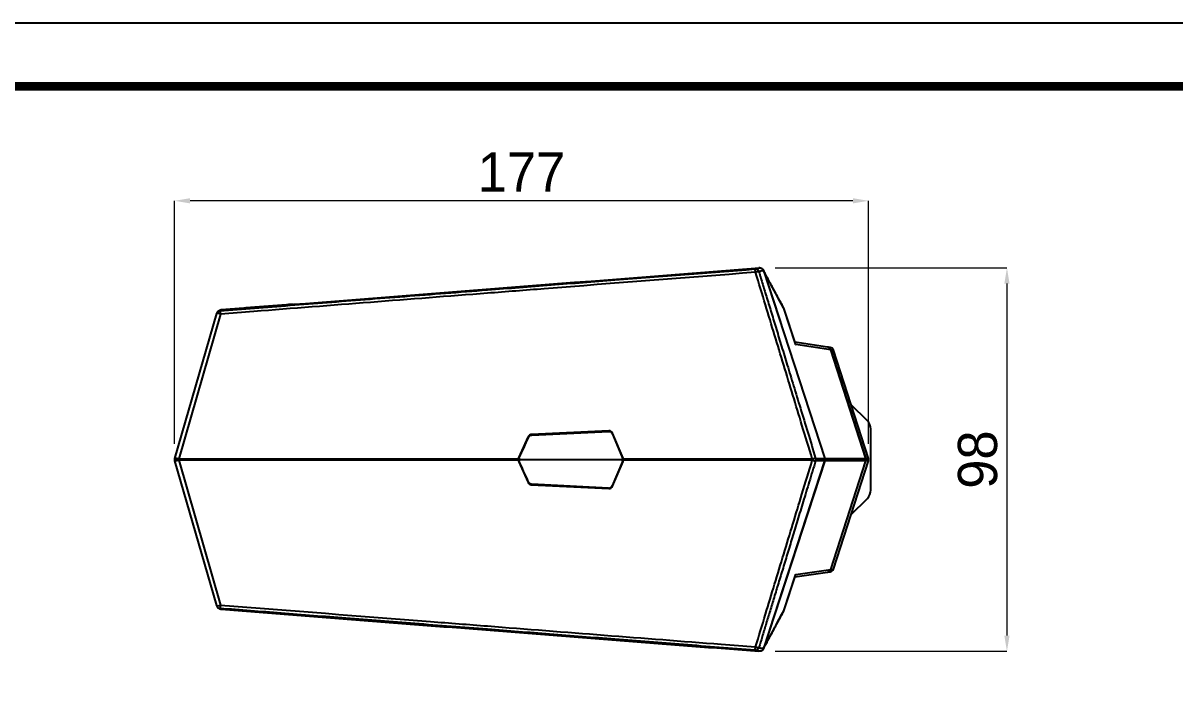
# Model space of a CAD drawing. Extents: x 0 to 948, y 0 to 695.
# Drawn here: x 317.1 to 611, y 522.9 to 694.5 of the extents above; entities that cross this region are included whole.
import ezdxf

# ---------------------------------------------------------------- set-up
doc = ezdxf.new("R2010")
doc.units = 0
doc.header["$LTSCALE"] = 10
doc.header["$MEASUREMENT"] = 0
doc.header["$PDMODE"] = 3
doc.header["$PDSIZE"] = -10
doc.layers.get('0').update_dxf_attribs({"linetype": 'CONTINUOUS'})
doc.layers.get('DEFPOINTS').update_dxf_attribs({"linetype": 'CONTINUOUS'})
doc.layers.add('1', color=7, linetype='CONTINUOUS')
doc.layers.add('레이어 1', color=7, linetype='CONTINUOUS')
doc.styles.add('Daelim Dimension', font='')
doc.styles.get('Daelim Dimension').set_extended_font_data('나눔고딕')
doc.dimstyles.new('DEFAULT', dxfattribs={"dimscale": 2, "dimtxt": 2, "dimasz": 2, "dimexe": 0, "dimexo": 2, "dimgap": 1, "dimtad": 1, "dimdec": 0, "dimzin": 9, "dimdsep": 46, "dimtxsty": 'Daelim Dimension', "dimcen": 0.5, "dimclrd": 5, "dimclre": 5, "dimclrt": 256, "dimadec": 1, "dimazin": 0, "dimtfac": 1, "dimtdec": 0, "dimtix": 1, "dimtmove": 0, "dimatfit": 3, "dimfxl": 1, "dimtolj": 1, "dimtzin": 1, "dimlwd": 9, "dimlwe": 9, "dimarcsym": 0})

# ---------------------------------------------------------------- blocks, each defined once
blk = doc.blocks.new('*D0')
at = {"color": 5, "lineweight": 9, "ltscale": 0.5, "transparency": 16777216}
for p, q in [((355.74, 587.16), (355.74, 649.17)), ((528.84, 649.17), (359.74, 649.17)), ((532.84, 587.16), (532.84, 649.17))]:
    blk.add_line(p, q, dxfattribs=at)
at = {"color": 5, "ltscale": 0.5, "transparency": 16777216}
for points in [[(359.74, 649.84), (359.74, 648.51), (355.74, 649.17)], [(528.84, 649.84), (528.84, 648.51), (532.84, 649.17)]]:
    blk.add_solid(points, dxfattribs=at)
at = {"layer": 'DEFPOINTS', "color": 0, "ltscale": 0.5, "transparency": 16777216}
for p in [(355.74, 649.17), (355.74, 583.16), (532.84, 583.16)]:
    blk.add_point(p, dxfattribs=at)
at = {"color": 7, "lineweight": -3, "ltscale": 0.5, "transparency": 16777216, "insert": (444.29, 656.51), "char_height": 10, "attachment_point": 5, "style": 'Daelim Dimension'}
blk.add_mtext('\\A1;177', dxfattribs=at)
blk = doc.blocks.new('*D1')
at = {"color": 5, "lineweight": 9, "ltscale": 0.5, "transparency": 16777216}
for p, q in [((508.98, 632.06), (568.15, 632.06)), ((568.15, 628.06), (568.15, 538.26)), ((508.98, 534.26), (568.15, 534.26))]:
    blk.add_line(p, q, dxfattribs=at)
at = {"color": 5, "ltscale": 0.5, "transparency": 16777216}
for points in [[(567.48, 628.06), (568.81, 628.06), (568.15, 632.06)], [(567.48, 538.26), (568.81, 538.26), (568.15, 534.26)]]:
    blk.add_solid(points, dxfattribs=at)
at = {"layer": 'DEFPOINTS', "color": 0, "ltscale": 0.5, "transparency": 16777216}
for p in [(504.98, 632.06), (504.98, 534.26), (568.15, 534.26)]:
    blk.add_point(p, dxfattribs=at)
at = {"color": 7, "lineweight": -3, "ltscale": 0.5, "transparency": 16777216, "insert": (560.7, 583.16), "char_height": 10, "attachment_point": 5, "rotation": 90, "style": 'Daelim Dimension'}
blk.add_mtext('\\A1;98', dxfattribs=at)

msp = doc.modelspace()

# ---------------------------------------------------------------- linework, layer by layer
at = {"lineweight": -3, "ltscale": 0.5}
msp.add_lwpolyline([(0, 0), (947.86, 0), (947.86, 694.51), (0, 694.51)], close=True, dxfattribs=at)
at = {"color": 5, "linetype": 'ByBlock', "lineweight": -3, "const_width": 2.18}
msp.add_lwpolyline([(15.24, 29.74), (932.52, 29.74), (932.52, 678.39), (15.24, 678.39)], close=True, dxfattribs=at)
at = {"layer": '1', "color": 7, "linetype": 'Continuous', "lineweight": -3}
for p, q in [((506.05, 631.37), (521.72, 583.46)), ((506.13, 631.12), (510.35, 618.22)), ((366.48, 620.4), (355.78, 583.44)), ((367.53, 620.28), (356.83, 583.32)), ((514.19, 612.66), (511.19, 621.77)), ((511.19, 621.77), (511.19, 621.77)), ((514.25, 612.48), (511.19, 621.77)), ((522.38, 611.88), (514.06, 613.08)), ((523.19, 611.2), (514.25, 612.48)), ((523.06, 611.78), (522.38, 611.88)), ((523.19, 611.2), (532.14, 583.47)), ((523.87, 611.1), (523.19, 611.2)), ((532.14, 583.47), (523.19, 611.2)), ((532.79, 583.47), (523.87, 611.1)), ((446.01, 589.01), (443.5, 583.59)), ((467.04, 590.38), (446.58, 589.44)), ((446.72, 589.54), (466.76, 590.46)), ((466.56, 590.48), (446.87, 589.58)), ((446.95, 589.39), (466.54, 590.29)), ((466.54, 590.29), (467.04, 590.38)), ((466.66, 590.48), (466.56, 590.48)), ((467.61, 589.7), (467.51, 589.68)), ((467.51, 589.68), (470.08, 583.5)), ((470.19, 583.5), (467.54, 589.88)), ((355.78, 582.88), (366.48, 545.92)), ((356.83, 583.32), (356.83, 583.32)), ((356.83, 583.32), (443.42, 583.32)), ((356.83, 583.01), (367.53, 546.04)), ((443.42, 583.01), (356.83, 583.01)), ((443.5, 582.74), (445.99, 577.31)), ((443.61, 583.16), (470.15, 583.16)), ((470.08, 582.71), (467.46, 576.49)), ((467.51, 576.35), (470.19, 582.71)), ((470.08, 583.5), (470.19, 583.5)), ((470.19, 582.71), (470.08, 582.71)), ((470.25, 583.32), (518.48, 583.32)), ((518.48, 583.01), (470.26, 583.01)), ((521.72, 582.86), (506.05, 534.95)), ((507.61, 539.72), (521.71, 582.86)), ((521.71, 583.47), (532.14, 583.47)), ((532.14, 582.86), (521.71, 582.86)), ((523.19, 555.13), (532.14, 582.86)), ((523.87, 555.22), (532.79, 582.86)), ((532.14, 583.47), (532.79, 583.47)), ((532.79, 582.86), (532.14, 582.86)), ((446.59, 576.81), (466.91, 575.8)), ((446.78, 576.75), (466.68, 575.75)), ((446.78, 576.75), (446.84, 576.73)), ((446.84, 576.73), (466.54, 575.75)), ((466.49, 575.89), (446.95, 576.87)), ((467.46, 576.49), (467.57, 576.47)), ((466.93, 575.8), (466.49, 575.89)), ((466.54, 575.75), (466.64, 575.75)), ((511.19, 544.56), (514.25, 553.84)), ((511.19, 544.55), (514.19, 553.67)), ((514.06, 553.25), (522.38, 554.44)), ((514.25, 553.84), (523.19, 555.13)), ((522.4, 554.44), (523.06, 554.54)), ((523.19, 555.13), (523.87, 555.22)), ((511.19, 544.55), (511.19, 544.56))]:
    msp.add_line(p, q, dxfattribs=at)
for centre, start, end in [((367.44, 620.13), 122.8956, 163.856), ((510.24, 621.46), 18.2427, 28.3797), ((356.74, 583.16), 163.856, 194.6004), ((367.44, 546.2), 196.1429, 237.1302), ((510.24, 544.86), 331.6201, 341.7572)]:
    msp.add_arc(centre, 1, start, end, dxfattribs=at)
for centre, major_axis, ratio, start_param, end_param in [((503.93, 630.79), (-0.238, 0.971), 0.977451, 4.791487, 6.113878), ((503.93, 630.79), (-0.078, 0.997), 0.103526, 4.86122, 6.247405), ((503.93, 630.79), (-0.957, -0.29), 0.123941, 3.355409, 4.580248), ((367.44, 620.13), (-0.961, 0.278), 0.174952, 4.668734, 6.283159), ((367.44, 620.13), (0.543, -0.84), 0.991537, 2.635148, 3.141608), ((367.44, 620.13), (-0.078, 0.997), 0.103504, 4.861236, 6.219829), ((510.24, 621.46), (0.88, 0.475), 0.870772, 0.000017, 0.060928), ((510.24, 621.46), (0.88, 0.475), 0.870772, 6.073568, 6.283203), ((522.24, 610.89), (0.996, -0.143), 0.99351, 0.452116, 1.570791), ((522.24, 610.89), (-0.996, 0.143), 0.99351, 3.593708, 4.712384), ((522.92, 610.79), (-0.996, 0.143), 0.99351, 3.593708, 4.712384), ((446.92, 588.59), (0.63, -0.778), 0.993016, 2.509965, 3.594922), ((447.01, 588.38), (0.562, -0.838), 0.982171, 2.604821, 3.682287), ((446.63, 588.45), (0.022, -1), 0.995641, 3.16562, 3.416821), ((446.77, 588.54), (0, -1), 0.995725, 3.187313, 3.349615), ((466.56, 589.28), (0.91, 0.489), 0.965017, 6.186912, 7.392406), ((466.59, 589.49), (0.964, 0.371), 0.963752, 0.025155, 1.237674), ((356.74, 583.16), (-0.968, -0.252), 0.128953, 4.585202, 6.283156), ((356.74, 583.16), (-0.968, -0.252), 0.128953, 4.585202, 6.283156), ((356.74, 583.16), (-0.968, -0.252), 0.128953, 6.283164, 6.37112), ((356.74, 583.16), (-0.968, -0.252), 0.128953, 6.283164, 6.37112), ((356.74, 583.16), (-0.961, 0.278), 0.174952, 4.668734, 6.283159), ((356.74, 583.16), (0.961, 0.278), 0.174951, 3.141608, 4.756031), ((356.74, 583.16), (0.961, 0.278), 0.174951, 3.053006, 3.141608), ((356.74, 583.16), (0, -1), 0.091638, 1.414402, 1.727191), ((444.41, 583.16), (0.534, -0.847), 0.993759, 3.713082, 3.996488), ((444.41, 583.16), (0.543, 0.842), 0.993772, 2.297907, 2.576864), ((444.6, 583.16), (0.631, -0.785), 0.982072, 3.596052, 4.043262), ((444.6, 583.16), (0.632, 0.784), 0.982077, 2.239807, 2.683423), ((469.12, 583.11), (0.964, 0.371), 0.963752, 5.954108, 6.308341), ((469.13, 583.11), (0.964, -0.371), 0.963752, 6.25396, 6.71446), ((469.24, 583.11), (0.964, 0.371), 0.963752, 6.111574, 6.30834), ((469.24, 583.11), (0.964, -0.371), 0.963752, 6.25396, 6.55871), ((518.39, 583.16), (-0.957, -0.291), 0.12377, 3.306754, 4.580086), ((518.39, 583.16), (0, 1), 0.091638, 4.556003, 4.868784), ((518.39, 583.16), (0.957, -0.291), 0.123769, 4.844709, 6.118085), ((518.39, 583.16), (0, 1), 0.985214, 4.400958, 5.02382), ((520.74, 583.16), (1.02, 0), 0.98124, 5.972732, 6.593641), ((531.18, 583.16), (1.01, 0), 0.994211, 5.972731, 6.59364), ((531.18, 583.16), (-1.01, 0), 0.994211, 3.046138, 3.452047), ((531.83, 583.16), (-1.01, 0), 0.994211, 2.831138, 3.452047), ((446.9, 577.73), (0.637, 0.772), 0.993006, 2.693377, 3.778367), ((447.01, 577.87), (0.562, 0.837), 0.982166, 2.59721, 3.674801), ((446.64, 577.81), (0.022, 1), 0.995642, 2.991577, 3.113884), ((446.83, 577.74), (0.088, 0.996), 0.996986, 2.984841, 3.179172), ((466.51, 576.9), (0.907, -0.493), 0.965075, 5.17436, 6.379681), ((466.56, 576.75), (0.964, -0.371), 0.963752, 5.04126, 6.25396), ((522.24, 555.43), (0.996, 0.143), 0.99351, 4.712394, 5.83107), ((522.24, 555.43), (-0.996, -0.143), 0.99351, 1.570802, 2.689477), ((522.92, 555.53), (-0.996, -0.143), 0.99351, 1.570802, 2.689477), ((367.44, 546.2), (-0.961, -0.278), 0.174951, 0.000015, 1.614439), ((367.44, 546.2), (-0.543, -0.84), 0.991523, 6.283167, 6.789184), ((367.44, 546.2), (0.078, 0.997), 0.103504, 3.20513, 4.563594), ((510.24, 544.86), (0.88, -0.475), 0.870772, 6.222233, 6.283168), ((510.24, 544.86), (0.88, -0.475), 0.870772, 6.283168, 6.492803), ((503.93, 535.54), (0.078, 0.997), 0.103526, 3.177468, 4.56361), ((503.93, 535.54), (-0.238, -0.971), 0.977451, 0.169311, 1.491702), ((503.93, 535.54), (-0.957, 0.29), 0.12394, 1.702953, 2.927832)]:
    msp.add_ellipse(centre, major_axis=major_axis, ratio=ratio, start_param=start_param, end_param=end_param, dxfattribs=at)
for points, degree in [([(367.71, 621.34), (413.47, 624.91), (459.22, 628.49), (504.98, 632.06)], 3), ([(506.02, 631.37), (506.02, 631.38), (506.01, 631.39), (506, 631.41)], 3), ([(367.22, 621.18), (366.9, 620.97)], 1), ([(367.27, 621.2), (367.25, 621.19), (367.24, 621.18), (367.22, 621.18)], 3), ([(386.02, 622.77), (367.7, 621.34)], 1), ([(446.1, 588.82), (446.05, 588.83), (445.99, 588.84), (445.94, 588.85)], 3), ([(443.7, 582.73), (443.63, 582.73), (443.57, 582.73), (443.5, 582.73)], 3), ([(366.9, 545.36), (367.22, 545.15)], 1), ([(367.22, 545.15), (367.24, 545.14), (367.25, 545.13), (367.27, 545.12)], 3), ([(367.7, 544.98), (504.87, 534.27)], 1), ([(504.98, 534.26), (459.22, 537.84), (413.47, 541.41), (367.71, 544.98)], 3), ([(506, 534.91), (506.01, 534.93), (506.02, 534.94), (506.02, 534.96)], 3)]:
    msp.add_open_spline(points, degree=degree, dxfattribs=at)
for points, knots in [([(503.86, 631.78), (503.98, 631.81), (504.11, 631.84), (504.36, 631.91), (504.48, 631.94), (504.73, 632), (504.86, 632.03), (504.98, 632.06)], [0, 0, 0, 0, 0.333049, 0.333049, 0.666525, 0.666525, 1, 1, 1, 1]), ([(506.13, 631.12), (506.11, 631.19), (506.08, 631.25), (506.02, 631.38), (505.98, 631.44), (505.93, 631.51), (505.92, 631.52), (505.9, 631.55), (505.89, 631.57), (505.86, 631.61), (505.83, 631.63), (505.76, 631.71), (505.71, 631.75), (505.62, 631.82), (505.6, 631.84), (505.55, 631.87), (505.54, 631.88), (505.51, 631.9), (505.49, 631.9), (505.41, 631.95), (505.35, 631.97), (505.25, 632.01), (505.22, 632.02), (505.17, 632.03), (505.15, 632.03), (505.11, 632.04), (505.1, 632.04), (505.01, 632.05), (504.94, 632.05), (504.87, 632.05)], [0, 0, 0, 0, 0.125, 0.125, 0.25, 0.25, 0.28125, 0.28125, 0.3125, 0.3125, 0.375, 0.375, 0.5, 0.5, 0.5625, 0.5625, 0.59375, 0.59375, 0.625, 0.625, 0.75, 0.75, 0.8125, 0.8125, 0.84375, 0.84375, 0.875, 0.875, 1, 1, 1, 1]), ([(504.98, 632.06), (505.04, 632.06), (505.15, 632.06), (505.26, 632.05), (505.33, 632.03), (505.35, 632.02), (505.38, 632.02), (505.42, 632), (505.46, 631.99), (505.53, 631.96), (505.58, 631.93), (505.65, 631.89), (505.66, 631.89), (505.68, 631.87), (505.69, 631.86), (505.73, 631.84), (505.75, 631.82), (505.81, 631.76), (505.85, 631.72), (505.9, 631.66), (505.9, 631.65), (505.92, 631.63), (505.93, 631.62), (505.95, 631.58), (505.97, 631.56), (506.01, 631.48), (506.03, 631.43), (506.05, 631.37)], [0, 0, 0, 0, 0.125, 0.25, 0.25, 0.28125, 0.28125, 0.3125, 0.375, 0.375, 0.5, 0.5, 0.53125, 0.53125, 0.5625, 0.5625, 0.625, 0.625, 0.75, 0.75, 0.78125, 0.78125, 0.8125, 0.8125, 0.875, 0.875, 1, 1, 1, 1]), ([(367.37, 621.12), (370.3, 621.35), (376.25, 621.81), (385.35, 622.52), (394.78, 623.26), (404.52, 624.02), (414.6, 624.81), (425, 625.62), (442.87, 627.02), (469.19, 629.07), (491.94, 630.85), (503.86, 631.78)], [0, 0, 0, 0, 0.064285, 0.130952, 0.2, 0.271428, 0.345238, 0.421428, 0.5, 0.738127, 1, 1, 1, 1]), ([(504.02, 630.94), (486.04, 629.54), (468.06, 628.13), (445.26, 626.35), (440.43, 625.97), (415.72, 624.04), (395.85, 622.49), (373.16, 620.72), (370.35, 620.5), (367.53, 620.28)], [0, 0, 0, 0, 0.39516, 0.39516, 0.50132, 0.50132, 0.938103, 0.938103, 1, 1, 1, 1]), ([(518.48, 583.32), (517.61, 586.19), (516.73, 589.07), (514.3, 597.05), (512.75, 602.17), (509.64, 612.4), (508.09, 617.51), (505.7, 625.4), (504.86, 628.17), (504.02, 630.94)], [0, 0, 0, 0, 0.181074, 0.181074, 0.503266, 0.503266, 0.825459, 0.825459, 1, 1, 1, 1]), ([(506.05, 631.37), (506.02, 631.37), (505.98, 631.36), (505.76, 631.31), (505.57, 631.26), (505.26, 631.19), (505.14, 631.16), (504.96, 631.12), (504.91, 631.11), (504.86, 631.09)], [0, 0, 0, 0, 0.084065, 0.084065, 0.55701, 0.55701, 0.872307, 0.872307, 1, 1, 1, 1]), ([(504.86, 631.09), (505.02, 630.57), (505.35, 629.49), (505.85, 627.83), (506.37, 626.1), (506.92, 624.29), (507.49, 622.42), (508.08, 620.47), (508.7, 618.45), (509.33, 616.36), (509.99, 614.19), (510.67, 611.95), (511.37, 609.64), (512.38, 606.32), (513.74, 601.86), (515.48, 596.14), (517.36, 589.95), (518.66, 585.68), (519.33, 583.47)], [0, 0, 0, 0, 0.033273, 0.068073, 0.104398, 0.14225, 0.181627, 0.222531, 0.264961, 0.308917, 0.354398, 0.401406, 0.44994, 0.5, 0.610585, 0.730779, 0.860585, 1, 1, 1, 1]), ([(511.09, 621.98), (510.87, 622.4), (510.45, 623.18), (509.87, 624.24), (509.4, 625.12), (509.02, 625.82), (508.64, 626.52), (508.17, 627.39), (507.53, 628.57), (506.82, 629.89), (506.33, 630.81), (506.1, 631.23)], [0, 0, 0, 0, 0.136323, 0.251774, 0.346352, 0.420058, 0.47812, 0.573635, 0.701898, 0.862909, 1, 1, 1, 1]), ([(511.19, 621.77), (511.14, 621.86), (511.08, 621.95), (510.47, 623.08), (509.91, 624.12), (508.8, 626.19), (508.24, 627.23), (507.16, 629.22), (506.65, 630.17), (506.13, 631.12)], [0, 0, 0, 0, 0.030335, 0.030335, 0.362507, 0.362507, 0.694678, 0.694678, 1, 1, 1, 1]), ([(367.27, 621.2), (367.33, 621.24), (367.41, 621.27), (367.52, 621.31), (367.55, 621.32), (367.63, 621.33), (367.67, 621.34), (367.71, 621.34)], [0, 0, 0, 0, 0.5, 0.5, 0.75, 0.75, 1, 1, 1, 1]), ([(367.7, 621.34), (367.62, 621.33), (367.55, 621.32), (367.46, 621.29), (367.44, 621.28), (367.41, 621.26), (367.39, 621.26), (367.34, 621.23), (367.31, 621.21), (367.28, 621.19)], [0, 0, 0, 0, 0.5, 0.5, 0.625, 0.625, 0.75, 0.75, 1, 1, 1, 1]), ([(367.71, 621.34), (367.64, 621.29), (367.56, 621.25), (367.49, 621.2), (367.48, 621.19), (367.44, 621.17), (367.41, 621.14), (367.37, 621.12)], [0, 0, 0, 0, 0.647173, 0.647173, 0.686887, 0.686887, 1, 1, 1, 1]), ([(514.16, 612.78), (514.16, 612.78), (514.16, 612.77), (514.16, 612.76), (514.17, 612.75), (514.18, 612.73), (514.19, 612.72), (514.19, 612.7), (514.2, 612.68), (514.21, 612.66), (514.22, 612.64), (514.22, 612.61), (514.23, 612.59), (514.23, 612.56), (514.24, 612.54), (514.24, 612.51), (514.25, 612.49), (514.25, 612.48)], [0, 0, 0, 0, 0.010286, 0.05792, 0.1091, 0.163827, 0.222101, 0.283923, 0.349292, 0.41821, 0.490677, 0.566692, 0.646255, 0.729368, 0.81603, 0.90624, 1, 1, 1, 1]), ([(514.25, 612.48), (514.25, 612.49), (514.24, 612.51), (514.23, 612.53), (514.22, 612.56), (514.22, 612.59), (514.21, 612.61), (514.2, 612.64), (514.2, 612.65), (514.19, 612.66)], [0, 0, 0, 0, 0.155231, 0.307657, 0.457276, 0.60409, 0.748097, 0.889299, 1, 1, 1, 1]), ([(443.7, 583.59), (444.11, 584.48), (444.52, 585.37), (445.32, 587.11), (445.71, 587.97), (446.1, 588.82)], [0, 0, 0, 0, 0.51052, 0.51052, 1, 1, 1, 1]), ([(446.58, 589.44), (446.65, 589.43), (446.72, 589.42), (446.84, 589.4), (446.89, 589.39), (446.95, 589.39)], [0, 0, 0, 0, 0.572199, 0.572199, 1, 1, 1, 1]), ([(443.42, 583.32), (443.41, 583.27), (443.41, 583.21), (443.41, 583.14), (443.41, 583.11), (443.41, 583.06), (443.42, 583.03), (443.42, 583.01)], [0, 0, 0, 0, 0.5, 0.5, 0.75, 0.75, 1, 1, 1, 1]), ([(443.5, 583.59), (443.55, 583.59), (443.6, 583.59), (443.67, 583.59), (443.68, 583.59), (443.7, 583.59)], [0, 0, 0, 0, 0.765182, 0.765182, 1, 1, 1, 1]), ([(446.11, 577.44), (445.73, 578.26), (445.36, 579.08), (444.56, 580.84), (444.13, 581.79), (443.7, 582.73)], [0, 0, 0, 0, 0.46351, 0.46351, 1, 1, 1, 1]), ([(470.26, 583.01), (470.27, 583.06), (470.27, 583.11), (470.26, 583.21), (470.26, 583.27), (470.25, 583.32)], [0, 0, 0, 0, 0.5, 0.5, 1, 1, 1, 1]), ([(504.02, 535.38), (504.86, 538.15), (505.7, 540.92), (508.09, 548.81), (509.64, 553.92), (512.75, 564.15), (514.3, 569.27), (516.73, 577.26), (517.61, 580.13), (518.48, 583.01)], [0, 0, 0, 0, 0.174545, 0.174545, 0.496734, 0.496734, 0.818921, 0.818921, 1, 1, 1, 1]), ([(519.33, 582.86), (518.79, 581.07), (517.73, 577.61), (516.19, 572.55), (514.75, 567.79), (513.39, 563.32), (512.1, 559.09), (510.88, 555.07), (509.72, 551.24), (508.62, 547.63), (507.59, 544.23), (506.62, 541.04), (505.72, 538.06), (505.14, 536.15), (504.86, 535.23)], [0, 0, 0, 0, 0.112296, 0.218444, 0.318444, 0.412296, 0.5, 0.584881, 0.665278, 0.74119, 0.812619, 0.879563, 0.942024, 1, 1, 1, 1]), ([(519.33, 583.47), (519.56, 583.47), (519.79, 583.47), (520.25, 583.47), (520.48, 583.47), (521.05, 583.46), (521.38, 583.46), (521.72, 583.46)], [0, 0, 0, 0, 0.289709, 0.289709, 0.579418, 0.579418, 1, 1, 1, 1]), ([(521.72, 582.86), (521.48, 582.86), (521.25, 582.86), (520.79, 582.86), (520.56, 582.86), (520, 582.86), (519.66, 582.86), (519.33, 582.86)], [0, 0, 0, 0, 0.289709, 0.289709, 0.579418, 0.579418, 1, 1, 1, 1]), ([(521.72, 583.46), (521.73, 583.41), (521.74, 583.36), (521.76, 583.29), (521.76, 583.26), (521.76, 583.21), (521.76, 583.19), (521.76, 583.14), (521.76, 583.11), (521.76, 583.06), (521.76, 583.03), (521.74, 582.96), (521.73, 582.91), (521.72, 582.86)], [0, 0, 0, 0, 0.25, 0.25, 0.375, 0.375, 0.5, 0.5, 0.625, 0.625, 0.75, 0.75, 1, 1, 1, 1]), ([(445.94, 577.41), (445.94, 577.41), (445.94, 577.41), (446, 577.42), (446.05, 577.43), (446.11, 577.44)], [0, 0, 0, 0, 0.015705, 0.015705, 1, 1, 1, 1]), ([(446.95, 576.87), (446.9, 576.86), (446.84, 576.85), (446.72, 576.83), (446.65, 576.82), (446.59, 576.81)], [0, 0, 0, 0, 0.427938, 0.427938, 1, 1, 1, 1]), ([(514.25, 553.84), (514.25, 553.84), (514.25, 553.83), (514.24, 553.81), (514.24, 553.8), (514.24, 553.79), (514.24, 553.77), (514.23, 553.76), (514.23, 553.75), (514.23, 553.74), (514.23, 553.72), (514.22, 553.71), (514.22, 553.7), (514.22, 553.69), (514.21, 553.68), (514.21, 553.67), (514.21, 553.66), (514.2, 553.65), (514.2, 553.64), (514.2, 553.63), (514.19, 553.62), (514.19, 553.61), (514.19, 553.6), (514.18, 553.6), (514.18, 553.59), (514.17, 553.58), (514.17, 553.57), (514.17, 553.57), (514.17, 553.57)], [0, 0, 0, 0, 0.049859, 0.098817, 0.146874, 0.19403, 0.240284, 0.285638, 0.33009, 0.37364, 0.41629, 0.458038, 0.498886, 0.538832, 0.577877, 0.616021, 0.653264, 0.689606, 0.725047, 0.759587, 0.793226, 0.825964, 0.857801, 0.888737, 0.918773, 0.947907, 0.976141, 1, 1, 1, 1]), ([(514.19, 553.67), (514.2, 553.67), (514.2, 553.69), (514.22, 553.73), (514.23, 553.79), (514.24, 553.82), (514.25, 553.84)], [0, 0, 0, 0, 0.07176, 0.369, 0.678414, 1, 1, 1, 1]), ([(367.71, 544.98), (367.63, 544.99), (367.55, 545), (367.44, 545.04), (367.41, 545.05), (367.34, 545.08), (367.3, 545.1), (367.27, 545.12)], [0, 0, 0, 0, 0.5, 0.5, 0.75, 0.75, 1, 1, 1, 1]), ([(367.28, 545.13), (367.34, 545.09), (367.41, 545.06), (367.49, 545.03), (367.51, 545.02), (367.55, 545.01), (367.57, 545), (367.62, 544.99), (367.66, 544.99), (367.7, 544.98)], [0, 0, 0, 0, 0.5, 0.5, 0.625, 0.625, 0.75, 0.75, 1, 1, 1, 1]), ([(367.37, 545.2), (367.44, 545.15), (367.52, 545.11), (367.62, 545.04), (367.65, 545.02), (367.69, 545), (367.7, 544.99), (367.71, 544.98)], [0, 0, 0, 0, 0.647155, 0.647155, 0.904123, 0.904123, 1, 1, 1, 1]), ([(503.86, 534.54), (497.76, 535.02), (485.85, 535.95), (468.39, 537.31), (451.73, 538.61), (434.71, 539.94), (417.39, 541.3), (399.83, 542.67), (383.27, 543.96), (372.56, 544.8), (367.37, 545.2)], [0, 0, 0, 0, 0.133897, 0.261863, 0.383897, 0.5, 0.635932, 0.764577, 0.885932, 1, 1, 1, 1]), ([(367.53, 546.04), (385.39, 544.65), (403.25, 543.25), (425.94, 541.48), (430.77, 541.1), (445.53, 539.95), (455.47, 539.17), (475.34, 537.62), (485.28, 536.85), (498.15, 535.84), (501.09, 535.61), (504.02, 535.38)], [0, 0, 0, 0, 0.392515, 0.392515, 0.498679, 0.498679, 0.717085, 0.717085, 0.935491, 0.935491, 1, 1, 1, 1]), ([(506.1, 535.09), (506.23, 535.34), (506.56, 535.94), (507.04, 536.83), (507.51, 537.71), (507.89, 538.41), (508.27, 539.11), (508.73, 539.98), (509.38, 541.16), (510.18, 542.65), (510.77, 543.74), (511.09, 544.34)], [0, 0, 0, 0, 0.07965, 0.195101, 0.28968, 0.363386, 0.421449, 0.516964, 0.645228, 0.80624, 1, 1, 1, 1]), ([(506.13, 535.2), (506.64, 536.15), (507.16, 537.1), (508.23, 539.08), (508.79, 540.12), (509.96, 542.29), (510.57, 543.42), (511.19, 544.56)], [0, 0, 0, 0, 0.304047, 0.304047, 0.635728, 0.635728, 1, 1, 1, 1]), ([(504.86, 535.23), (504.91, 535.22), (504.96, 535.2), (505.14, 535.16), (505.26, 535.13), (505.57, 535.06), (505.76, 535.02), (505.98, 534.97), (506.02, 534.96), (506.05, 534.95)], [0, 0, 0, 0, 0.127681, 0.127681, 0.44299, 0.44299, 0.915954, 0.915954, 1, 1, 1, 1]), ([(506.05, 534.95), (506.03, 534.89), (506.01, 534.84), (505.97, 534.77), (505.95, 534.74), (505.93, 534.71), (505.92, 534.69), (505.91, 534.67), (505.9, 534.66), (505.85, 534.6), (505.81, 534.56), (505.75, 534.51), (505.73, 534.49), (505.69, 534.46), (505.68, 534.45), (505.66, 534.44), (505.65, 534.43), (505.58, 534.39), (505.53, 534.37), (505.46, 534.33), (505.43, 534.32), (505.37, 534.31), (505.35, 534.3), (505.26, 534.28), (505.15, 534.26), (505.04, 534.26), (504.98, 534.26)], [0, 0, 0, 0, 0.125, 0.125, 0.1875, 0.1875, 0.21875, 0.21875, 0.25, 0.25, 0.375, 0.375, 0.4375, 0.4375, 0.46875, 0.46875, 0.5, 0.5, 0.625, 0.625, 0.6875, 0.6875, 0.75, 0.75, 0.875, 1, 1, 1, 1]), ([(506, 534.91), (506.02, 534.94), (506.04, 534.97), (506.07, 535.04), (506.08, 535.07), (506.11, 535.13), (506.12, 535.17), (506.13, 535.2)], [0, 0, 0, 0, 0.335162, 0.335162, 0.667581, 0.667581, 1, 1, 1, 1]), ([(504.98, 534.26), (504.86, 534.3), (504.73, 534.33), (504.48, 534.39), (504.36, 534.42), (504.16, 534.47), (504.08, 534.48), (503.96, 534.52), (503.91, 534.53), (503.86, 534.54)], [0, 0, 0, 0, 0.333063, 0.333063, 0.666531, 0.666531, 0.865075, 0.865075, 1, 1, 1, 1])]:
    msp.add_open_spline(points, degree=3, knots=knots, dxfattribs=at)
at = {"layer": '레이어 1', "lineweight": -3}
for p, q in [((532.56, 593.04), (528.34, 597.25)), ((533.43, 575.4), (533.43, 590.92)), ((528.34, 569.07), (532.56, 573.28))]:
    msp.add_line(p, q, dxfattribs=at)
for centre, start, end in [((530.43, 590.92), 0, 45), ((530.43, 575.4), 315, 0)]:
    msp.add_arc(centre, 3, start, end, dxfattribs=at)

# ---------------------------------------------------------------- dimensions: what is measured, and where the dimension line sits
at = {"color": 5, "lineweight": -3, "ltscale": 0.5}
dim = msp.add_linear_dim(base=(355.74, 649.17), p1=(532.84, 583.16), p2=(355.74, 583.16), text='177', dimstyle='DEFAULT', override={"dimtxt": 5, "dimclrd": 5, "dimclre": 5, "dimclrt": 7}, dxfattribs=at)
dim.commit()
dim.dimension.update_dxf_attribs({"geometry": '*D0', "text_midpoint": (444.29, 656.51)})
dim = msp.add_linear_dim(base=(568.15, 534.26), p1=(504.98, 632.06), p2=(504.98, 534.26), angle=90, dimstyle='DEFAULT', override={"dimtxt": 5, "dimclrd": 5, "dimclre": 5, "dimclrt": 7}, dxfattribs=at)
dim.commit()
dim.dimension.update_dxf_attribs({"geometry": '*D1', "text_midpoint": (560.7, 583.16)})

doc.saveas('drawing.dxf')
